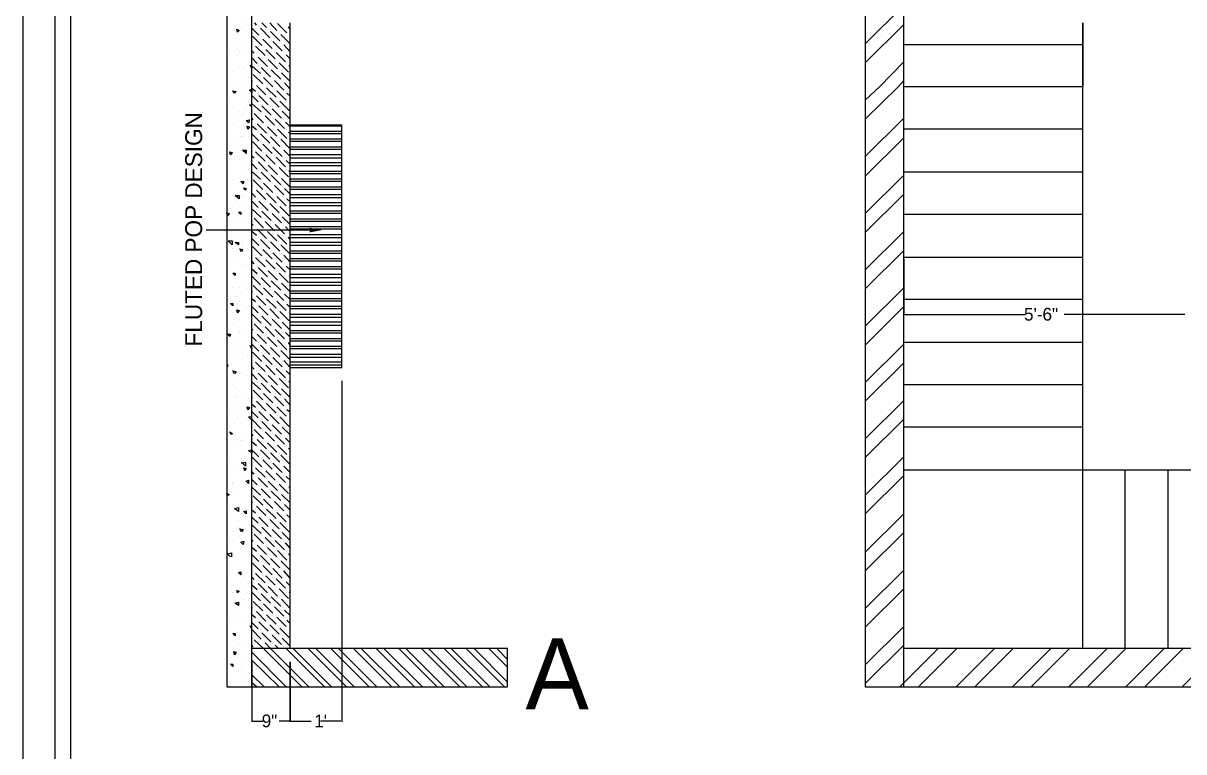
# Model space of a CAD drawing. Header units: inches. Extents: x 9636 to 21597, y -10243 to 557.
# Drawn here: x 14018.6 to 14291.1, y -2882.3 to -2711.1 of the extents above; entities that cross this region are included whole.
import ezdxf

# ---------------------------------------------------------------- set-up
doc = ezdxf.new("R2010")
doc.units = ezdxf.units.IN
doc.header["$MEASUREMENT"] = 0
for name, color, linetype in [('PDF2_0', 7, 'Continuous'), ('PDF2_FURNI', 7, 'Continuous'), ('PDF2_Text', 5, 'Continuous')]:
    doc.layers.add(name, color=color, linetype=linetype)
doc.layers.add('PDF2_IEL-HATCH-002', color=7, linetype='Continuous', true_color=0xd7ebd2)
doc.styles.add('PDF Stylus BT', font='stylu.ttf')

msp = doc.modelspace()

# ---------------------------------------------------------------- linework, layer by layer
at = {"layer": 'PDF2_0', "lineweight": 25}
for points in [[(14072.27, -2538.09), (14132.35, -2538.09), (14132.35, -2529.08), (14066.39, -2529.08), (14066.39, -2866.98), (14132.35, -2866.98), (14132.35, -2857.98), (14072.27, -2857.98)], [(14072.27, -2866.98), (14072.27, -2529.08)], [(14225.33, -2866.98), (14225.33, -2726.05), (14225.33, -2573), (14216.32, -2573), (14216.32, -2726.05), (14216.32, -2866.98), (14370.3, -2866.98), (14370.3, -2857.98), (14225.33, -2857.98)], [(14081.27, -2857.98), (14081.27, -2710.99)], [(14367.36, -2857.98), (14367.36, -2816.08), (14267.4, -2816.08), (14267.4, -2710.99), (14267.4, -2726.05), (14225.33, -2726.05)], [(14267.4, -2716.13), (14225.33, -2716.13)], [(14081.27, -2792.01), (14093.4, -2792.01), (14093.4, -2735.06), (14081.27, -2735.06)], [(14093.4, -2735.24), (14081.27, -2735.24)], [(14093.4, -2736.53), (14081.27, -2736.53)], [(14093.4, -2737.08), (14081.27, -2737.08)], [(14267.4, -2735.97), (14225.33, -2735.97)], [(14093.4, -2738.36), (14081.27, -2738.36)], [(14093.4, -2738.91), (14081.27, -2738.91)], [(14093.4, -2740.2), (14081.27, -2740.2)], [(14093.4, -2740.75), (14081.27, -2740.75)], [(14093.4, -2742.04), (14081.27, -2742.04)], [(14093.4, -2742.77), (14081.27, -2742.77)], [(14093.4, -2743.88), (14081.27, -2743.88)], [(14093.4, -2744.61), (14081.27, -2744.61)], [(14093.4, -2745.9), (14081.27, -2745.9)], [(14267.4, -2746.08), (14225.33, -2746.08)], [(14093.4, -2746.45), (14081.27, -2746.45)], [(14093.4, -2747.73), (14081.27, -2747.73)], [(14093.4, -2748.28), (14081.27, -2748.28)], [(14093.4, -2749.57), (14081.27, -2749.57)], [(14093.4, -2750.12), (14081.27, -2750.12)], [(14093.4, -2751.41), (14081.27, -2751.41)], [(14093.4, -2752.14), (14081.27, -2752.14)], [(14093.4, -2753.25), (14081.27, -2753.25)], [(14093.4, -2753.98), (14081.27, -2753.98)], [(14093.4, -2755.27), (14081.27, -2755.27)], [(14093.4, -2755.82), (14081.27, -2755.82)], [(14093.4, -2757.1), (14081.27, -2757.1)], [(14267.4, -2756), (14225.33, -2756)], [(14093.4, -2757.66), (14081.27, -2757.66)], [(14093.4, -2758.94), (14081.27, -2758.94)], [(14093.4, -2759.49), (14081.27, -2759.49)], [(14093.4, -2760.78), (14081.27, -2760.78)], [(14093.4, -2761.51), (14081.27, -2761.51)], [(14093.4, -2762.62), (14081.27, -2762.62)], [(14093.4, -2763.35), (14081.27, -2763.35)], [(14093.4, -2764.64), (14081.27, -2764.64)], [(14093.4, -2765.19), (14081.27, -2765.19)], [(14093.4, -2766.48), (14081.27, -2766.48)], [(14093.4, -2767.03), (14081.27, -2767.03)], [(14267.4, -2766.11), (14225.33, -2766.11)], [(14093.4, -2768.31), (14081.27, -2768.31)], [(14093.4, -2768.86), (14081.27, -2768.86)], [(14093.4, -2770.15), (14081.27, -2770.15)], [(14093.4, -2770.88), (14081.27, -2770.88)], [(14093.4, -2771.99), (14081.27, -2771.99)], [(14093.4, -2772.72), (14081.27, -2772.72)], [(14093.4, -2774.01), (14081.27, -2774.01)], [(14093.4, -2774.56), (14081.27, -2774.56)], [(14093.4, -2775.85), (14081.27, -2775.85)], [(14093.4, -2776.4), (14081.27, -2776.4)], [(14267.4, -2776.03), (14225.33, -2776.03)], [(14093.4, -2777.68), (14081.27, -2777.68)], [(14093.4, -2778.23), (14081.27, -2778.23)], [(14093.4, -2779.52), (14081.27, -2779.52)], [(14093.4, -2780.26), (14081.27, -2780.26)], [(14093.4, -2781.36), (14081.27, -2781.36)], [(14093.4, -2782.09), (14081.27, -2782.09)], [(14093.4, -2783.38), (14081.27, -2783.38)], [(14093.4, -2783.93), (14081.27, -2783.93)], [(14093.4, -2785.22), (14081.27, -2785.22)], [(14093.4, -2785.77), (14081.27, -2785.77)], [(14093.4, -2787.05), (14081.27, -2787.05)], [(14267.4, -2786.14), (14225.33, -2786.14)], [(14093.4, -2787.61), (14081.27, -2787.61)], [(14093.4, -2788.89), (14081.27, -2788.89)], [(14093.4, -2789.63), (14081.27, -2789.63)], [(14093.4, -2790.73), (14081.27, -2790.73)], [(14093.4, -2791.46), (14081.27, -2791.46)], [(14267.4, -2796.06), (14225.33, -2796.06)], [(14267.4, -2805.98), (14225.33, -2805.98)], [(14267.4, -2857.98), (14267.4, -2816.08), (14225.33, -2816.08)], [(14277.32, -2857.98), (14277.32, -2816.08)], [(14287.43, -2857.98), (14287.43, -2816.08)]]:
    msp.add_lwpolyline(points, dxfattribs=at)
at = {"layer": 'PDF2_0', "color": 5, "lineweight": 25}
for points in [[(14085.87, -2759.68), (14061.98, -2759.68), (14061.61, -2759.68)], [(14225.51, -2779.52), (14253.8, -2779.52)], [(14291.29, -2779.52), (14262.99, -2779.52)], [(14072.45, -2875.06), (14074.84, -2875.06)], [(14081.09, -2875.06), (14078.7, -2875.06)], [(14081.46, -2875.06), (14086.24, -2875.06)], [(14093.22, -2875.06), (14088.44, -2875.06)]]:
    msp.add_lwpolyline(points, dxfattribs=at)
at = {"layer": 'PDF2_0', "color": 254, "lineweight": 25, "true_color": 0xdbdbdb}
for points in [[(14225.33, -2766.48), (14225.33, -2779.7)], [(14093.4, -2795.14), (14093.4, -2875.25)], [(14072.27, -2861.1), (14072.27, -2875.25)]]:
    msp.add_lwpolyline(points, dxfattribs=at)
msp.add_lwpolyline([(14081.27, -2875.25), (14081.27, -2861.1)], close=True, dxfattribs=at)
at = {"layer": 'PDF2_0', "color": 5, "transparency": 33554559}
for points in [[(14085.87, -2759.13), (14088.81, -2759.68), (14085.87, -2760.23)], [(14225.51, -2779.52), (14225.51, -2779.7), (14225.33, -2779.52)], [(14072.45, -2875.06), (14072.27, -2875.06), (14072.27, -2875.06)], [(14081.09, -2875.06), (14081.27, -2875.06), (14081.27, -2875.06)], [(14081.46, -2875.06), (14081.27, -2875.06), (14081.27, -2875.06)], [(14093.22, -2875.06), (14093.4, -2875.06), (14093.4, -2875.06)]]:
    msp.add_solid(points, dxfattribs=at)
at = {"layer": 'PDF2_FURNI', "lineweight": 25}
for points in [[(14018.62, -3093.71), (14018.62, -2182.55), (15293.77, -2182.55), (15293.77, -3093.71)], [(14026.15, -3086.18), (14026.15, -2190.09), (15286.23, -2190.09), (15286.23, -3086.18)], [(14029.83, -3082.51), (14029.83, -2193.76), (15282.56, -2193.76), (15282.56, -3082.51)]]:
    msp.add_lwpolyline(points, close=True, dxfattribs=at)
at = {"layer": 'PDF2_IEL-HATCH-002', "color": 11, "lineweight": 25, "true_color": 0xf27172}
for points in [[(14216.32, -2715.95), (14225.33, -2706.94)], [(14216.32, -2720.36), (14225.33, -2711.35)], [(14216.32, -2729.18), (14219.63, -2726.05), (14225.33, -2720.17)], [(14216.32, -2733.59), (14224.04, -2726.05), (14225.33, -2724.58)], [(14216.32, -2742.41), (14225.33, -2733.4)], [(14216.32, -2747), (14225.33, -2738)], [(14216.32, -2755.82), (14225.33, -2746.81)], [(14216.32, -2760.23), (14225.33, -2751.22)], [(14216.32, -2769.05), (14225.33, -2760.04)], [(14216.32, -2773.46), (14225.33, -2764.45)], [(14216.32, -2782.28), (14225.33, -2773.27)], [(14216.32, -2786.69), (14225.33, -2777.68)], [(14216.32, -2795.51), (14225.33, -2786.5)], [(14216.32, -2799.92), (14225.33, -2790.91)], [(14216.32, -2808.73), (14225.33, -2799.73)], [(14216.32, -2813.14), (14225.33, -2804.14)], [(14216.32, -2821.96), (14225.33, -2812.96)], [(14216.32, -2826.37), (14225.33, -2817.37)], [(14216.32, -2835.38), (14225.33, -2826.37)], [(14216.32, -2839.79), (14225.33, -2830.78)], [(14216.32, -2848.61), (14225.33, -2839.6)], [(14216.32, -2853.02), (14225.33, -2844.01)], [(14216.32, -2861.84), (14225.33, -2852.83)], [(14216.32, -2866.25), (14225.33, -2857.24)], [(14224.41, -2866.98), (14225.33, -2866.06), (14233.41, -2857.98)], [(14228.82, -2866.98), (14237.82, -2857.98)], [(14237.64, -2866.98), (14246.64, -2857.98)], [(14242.05, -2866.98), (14251.05, -2857.98)], [(14250.87, -2866.98), (14259.87, -2857.98)], [(14255.27, -2866.98), (14264.28, -2857.98)], [(14264.09, -2866.98), (14273.1, -2857.98)], [(14268.5, -2866.98), (14277.51, -2857.98)], [(14277.51, -2866.98), (14286.51, -2857.98)], [(14281.92, -2866.98), (14290.92, -2857.98)], [(14290.74, -2866.98), (14299.74, -2857.98)]]:
    msp.add_lwpolyline(points, dxfattribs=at)
at = {"layer": 'PDF2_IEL-HATCH-002', "lineweight": 25}
for points in [[(14073.37, -2711.54), (14073.01, -2710.99)], [(14075.76, -2712.09), (14074.66, -2710.99)], [(14078.15, -2712.82), (14076.5, -2710.99)], [(14073.92, -2713.93), (14072.27, -2712.27)], [(14073.74, -2711.9), (14073.74, -2711.9)], [(14076.5, -2714.48), (14074.29, -2712.27)], [(14076.13, -2712.64), (14076.13, -2712.64)], [(14078.89, -2715.21), (14076.68, -2713.01)], [(14080.54, -2713.37), (14078.33, -2711.17)], [(14078.7, -2713.19), (14078.7, -2713.19)], [(14081.27, -2715.95), (14079.07, -2713.74)], [(14080.36, -2711.54), (14080.36, -2711.54)], [(14081.27, -2712.46), (14080.91, -2711.9)], [(14074.66, -2716.31), (14072.45, -2714.11)], [(14072.64, -2716.13), (14072.64, -2716.13)], [(14074.48, -2714.29), (14074.48, -2714.29)], [(14077.05, -2717.05), (14074.84, -2714.84)], [(14076.86, -2715.03), (14076.86, -2715.03)], [(14079.44, -2717.6), (14077.23, -2715.4)], [(14079.25, -2715.76), (14079.25, -2715.76)], [(14081.27, -2717.78), (14079.8, -2716.13)], [(14081.09, -2713.93), (14081.09, -2713.93)], [(14072.82, -2718.15), (14072.27, -2717.6)], [(14075.39, -2718.7), (14073.19, -2716.5)], [(14073.37, -2718.52), (14073.37, -2718.52)], [(14075.95, -2721.28), (14073.74, -2719.07)], [(14075.03, -2716.87), (14075.03, -2716.87)], [(14077.78, -2719.44), (14075.58, -2717.23)], [(14077.6, -2717.42), (14077.6, -2717.42)], [(14080.17, -2720.17), (14077.97, -2717.97)], [(14079.99, -2718.15), (14079.99, -2718.15)], [(14081.27, -2719.44), (14080.36, -2718.52)], [(14073.56, -2720.54), (14072.27, -2719.25)], [(14074.29, -2722.93), (14072.27, -2721.09)], [(14073.92, -2720.91), (14073.92, -2720.91)], [(14076.68, -2723.66), (14074.48, -2721.46)], [(14075.76, -2719.25), (14075.76, -2719.25)], [(14078.33, -2721.83), (14076.13, -2719.62)], [(14076.5, -2721.64), (14076.5, -2721.64)], [(14078.15, -2719.81), (14078.15, -2719.81)], [(14080.91, -2722.56), (14078.7, -2720.36)], [(14080.54, -2720.54), (14080.54, -2720.54)], [(14081.27, -2721.28), (14081.09, -2720.91)], [(14072.45, -2724.77), (14072.27, -2724.58)], [(14074.84, -2725.32), (14072.64, -2723.11)], [(14074.66, -2723.48), (14074.66, -2723.48)], [(14077.23, -2726.05), (14075.03, -2723.85)], [(14079.07, -2724.22), (14076.86, -2722.01)], [(14077.05, -2724.03), (14077.05, -2724.03)], [(14079.8, -2726.79), (14077.6, -2724.58)], [(14078.89, -2722.38), (14078.89, -2722.38)], [(14081.27, -2724.77), (14079.25, -2722.75)], [(14081.27, -2722.93), (14081.27, -2722.93)], [(14073.19, -2727.15), (14072.27, -2726.42)], [(14072.82, -2725.13), (14072.82, -2725.13)], [(14075.58, -2727.89), (14073.37, -2725.68)], [(14075.39, -2725.87), (14075.39, -2725.87)], [(14077.97, -2728.44), (14075.76, -2726.24)], [(14077.78, -2726.42), (14077.78, -2726.42)], [(14080.36, -2729.18), (14078.15, -2726.97)], [(14079.44, -2724.77), (14079.44, -2724.77)], [(14081.27, -2726.6), (14079.99, -2725.13)], [(14080.17, -2727.15), (14080.17, -2727.15)], [(14073.74, -2729.54), (14072.27, -2728.07)], [(14074.48, -2731.93), (14072.27, -2729.91)], [(14073.56, -2727.52), (14073.56, -2727.52)], [(14076.13, -2730.28), (14073.92, -2728.07)], [(14075.95, -2728.26), (14075.95, -2728.26)], [(14078.7, -2730.83), (14076.5, -2728.62)], [(14078.33, -2728.99), (14078.33, -2728.99)], [(14081.09, -2731.56), (14078.89, -2729.36)], [(14081.27, -2728.26), (14080.54, -2727.52)], [(14080.91, -2729.54), (14080.91, -2729.54)], [(14072.45, -2731.75), (14072.45, -2731.75)], [(14075.03, -2734.5), (14072.82, -2732.3)], [(14074.29, -2730.09), (14074.29, -2730.09)], [(14076.86, -2732.67), (14074.66, -2730.46)], [(14074.84, -2732.48), (14074.84, -2732.48)], [(14076.68, -2730.65), (14076.68, -2730.65)], [(14079.25, -2733.4), (14077.05, -2731.2)], [(14079.07, -2731.38), (14079.07, -2731.38)], [(14081.27, -2733.59), (14079.44, -2731.75)], [(14081.27, -2730.09), (14081.27, -2730.09)], [(14072.64, -2733.77), (14072.27, -2733.4)], [(14073.37, -2736.16), (14072.27, -2735.24)], [(14073.19, -2734.32), (14073.19, -2734.32)], [(14075.76, -2736.89), (14073.56, -2734.69)], [(14077.6, -2735.06), (14075.39, -2732.85)], [(14075.58, -2734.87), (14075.58, -2734.87)], [(14078.15, -2737.63), (14075.95, -2735.42)], [(14077.23, -2733.22), (14077.23, -2733.22)], [(14079.99, -2735.79), (14077.78, -2733.59)], [(14079.8, -2733.77), (14079.8, -2733.77)], [(14081.27, -2735.42), (14080.17, -2734.32)], [(14073.92, -2738.73), (14072.27, -2737.08)], [(14073.74, -2736.71), (14073.74, -2736.71)], [(14076.5, -2739.28), (14074.29, -2737.08)], [(14076.13, -2737.26), (14076.13, -2737.26)], [(14078.89, -2740.02), (14076.68, -2737.81)], [(14077.97, -2735.61), (14077.97, -2735.61)], [(14080.54, -2738.18), (14078.33, -2735.97)], [(14078.7, -2738), (14078.7, -2738)], [(14080.36, -2736.16), (14080.36, -2736.16)], [(14081.27, -2737.08), (14080.91, -2736.71)], [(14074.66, -2741.12), (14072.45, -2738.91)], [(14072.64, -2740.94), (14072.64, -2740.94)], [(14074.48, -2739.1), (14074.48, -2739.1)], [(14077.05, -2741.67), (14074.84, -2739.47)], [(14076.86, -2739.83), (14076.86, -2739.83)], [(14079.44, -2742.41), (14077.23, -2740.2)], [(14081.27, -2740.57), (14079.07, -2738.36)], [(14079.25, -2740.38), (14079.25, -2740.38)], [(14081.27, -2742.41), (14079.8, -2740.94)], [(14081.09, -2738.73), (14081.09, -2738.73)], [(14072.82, -2742.77), (14072.27, -2742.22)], [(14075.39, -2743.51), (14073.19, -2741.3)], [(14073.37, -2743.32), (14073.37, -2743.32)], [(14075.95, -2745.9), (14073.74, -2743.69)], [(14075.03, -2741.49), (14075.03, -2741.49)], [(14077.78, -2744.24), (14075.58, -2742.04)], [(14077.6, -2742.22), (14077.6, -2742.22)], [(14080.17, -2744.79), (14077.97, -2742.59)], [(14079.99, -2742.77), (14079.99, -2742.77)], [(14081.27, -2744.24), (14080.36, -2743.32)], [(14073.56, -2745.35), (14072.27, -2744.06)], [(14074.29, -2747.73), (14072.27, -2745.9)], [(14073.92, -2745.71), (14073.92, -2745.71)], [(14076.68, -2748.28), (14074.48, -2746.08)], [(14075.76, -2743.88), (14075.76, -2743.88)], [(14078.33, -2746.63), (14076.13, -2744.43)], [(14078.15, -2744.61), (14078.15, -2744.61)], [(14080.91, -2747.18), (14078.7, -2744.98)], [(14080.54, -2745.35), (14080.54, -2745.35)], [(14081.27, -2746.08), (14081.09, -2745.71)], [(14074.84, -2750.12), (14072.64, -2747.92)], [(14074.66, -2748.1), (14074.66, -2748.1)], [(14077.23, -2750.86), (14075.03, -2748.65)], [(14076.5, -2746.45), (14076.5, -2746.45)], [(14079.07, -2749.02), (14076.86, -2746.81)], [(14077.05, -2748.84), (14077.05, -2748.84)], [(14078.89, -2747), (14078.89, -2747)], [(14081.27, -2749.57), (14079.25, -2747.55)], [(14081.27, -2747.73), (14081.27, -2747.73)], [(14072.45, -2749.39), (14072.27, -2749.39)], [(14073.19, -2751.96), (14072.27, -2751.04)], [(14072.82, -2749.94), (14072.82, -2749.94)], [(14075.58, -2752.51), (14073.37, -2750.31)], [(14075.39, -2750.67), (14075.39, -2750.67)], [(14077.97, -2753.25), (14075.76, -2751.04)], [(14079.8, -2751.41), (14077.6, -2749.2)], [(14077.78, -2751.22), (14077.78, -2751.22)], [(14080.36, -2753.98), (14078.15, -2751.78)], [(14079.44, -2749.39), (14079.44, -2749.39)], [(14081.27, -2751.22), (14079.99, -2749.94)], [(14073.74, -2754.35), (14072.27, -2752.88)], [(14073.56, -2752.33), (14073.56, -2752.33)], [(14076.13, -2755.08), (14073.92, -2752.88)], [(14075.95, -2753.06), (14075.95, -2753.06)], [(14078.7, -2755.63), (14076.5, -2753.43)], [(14078.33, -2753.61), (14078.33, -2753.61)], [(14081.09, -2756.37), (14078.89, -2754.16)], [(14080.17, -2751.96), (14080.17, -2751.96)], [(14081.27, -2753.06), (14080.54, -2752.33)], [(14080.91, -2754.35), (14080.91, -2754.35)], [(14074.48, -2756.74), (14072.27, -2754.72)], [(14072.45, -2756.55), (14072.45, -2756.55)], [(14075.03, -2759.13), (14072.82, -2756.92)], [(14074.29, -2754.72), (14074.29, -2754.72)], [(14076.86, -2757.47), (14074.66, -2755.27)], [(14074.84, -2757.29), (14074.84, -2757.29)], [(14076.68, -2755.45), (14076.68, -2755.45)], [(14079.25, -2758.02), (14077.05, -2755.82)], [(14079.07, -2756.19), (14079.07, -2756.19)], [(14081.27, -2758.39), (14079.44, -2756.55)], [(14081.27, -2754.9), (14081.27, -2754.72)], [(14072.64, -2758.57), (14072.27, -2758.21)], [(14073.37, -2760.96), (14072.27, -2760.04)], [(14073.19, -2758.94), (14073.19, -2758.94)], [(14075.76, -2761.7), (14073.74, -2759.68), (14073.56, -2759.49)], [(14077.6, -2759.86), (14077.42, -2759.68), (14075.39, -2757.66)], [(14075.58, -2759.68), (14075.58, -2759.68)], [(14078.15, -2762.25), (14075.95, -2760.04)], [(14077.23, -2757.84), (14077.23, -2757.84)], [(14079.99, -2760.6), (14079.07, -2759.68), (14077.78, -2758.39)], [(14079.8, -2758.57), (14079.8, -2758.57)], [(14081.27, -2760.04), (14080.91, -2759.68), (14080.17, -2758.94)], [(14073.92, -2763.35), (14072.27, -2761.7)], [(14073.74, -2761.33), (14073.74, -2761.33)], [(14076.5, -2764.09), (14074.29, -2761.88)], [(14076.13, -2762.07), (14076.13, -2762.07)], [(14078.89, -2764.64), (14076.68, -2762.43)], [(14077.97, -2760.23), (14077.97, -2760.23)], [(14080.54, -2762.98), (14078.33, -2760.78)], [(14080.36, -2760.96), (14080.36, -2760.96)], [(14081.27, -2761.88), (14080.91, -2761.33)], [(14074.66, -2765.74), (14072.45, -2763.54)], [(14074.48, -2763.9), (14074.48, -2763.9)], [(14077.05, -2766.48), (14074.84, -2764.27)], [(14076.86, -2764.45), (14076.86, -2764.45)], [(14079.44, -2767.21), (14077.23, -2765.01)], [(14078.7, -2762.8), (14078.7, -2762.8)], [(14081.27, -2765.37), (14079.07, -2763.17)], [(14079.25, -2765.19), (14079.25, -2765.19)], [(14081.09, -2763.35), (14081.09, -2763.35)], [(14072.82, -2767.58), (14072.27, -2767.03)], [(14072.64, -2765.56), (14072.64, -2765.56)], [(14075.39, -2768.31), (14073.19, -2766.11)], [(14073.37, -2768.13), (14073.37, -2768.13)], [(14075.03, -2766.29), (14075.03, -2766.29)], [(14077.78, -2768.86), (14075.58, -2766.66)], [(14077.6, -2767.03), (14077.6, -2767.03)], [(14080.17, -2769.6), (14077.97, -2767.39)], [(14081.27, -2767.21), (14079.8, -2765.56)], [(14079.99, -2767.58), (14079.99, -2767.58)], [(14081.27, -2769.05), (14080.36, -2768.13)], [(14073.56, -2769.97), (14072.27, -2768.86)], [(14074.29, -2772.54), (14072.27, -2770.52)], [(14075.95, -2770.7), (14073.74, -2768.5)], [(14073.92, -2770.52), (14073.92, -2770.52)], [(14076.68, -2773.09), (14074.48, -2770.88)], [(14075.76, -2768.68), (14075.76, -2768.68)], [(14078.33, -2771.44), (14076.13, -2769.23)], [(14078.15, -2769.41), (14078.15, -2769.41)], [(14080.91, -2771.99), (14078.7, -2769.78)], [(14080.54, -2769.97), (14080.54, -2769.97)], [(14081.27, -2770.7), (14081.09, -2770.52)], [(14074.84, -2774.93), (14072.64, -2772.72)], [(14074.66, -2772.91), (14074.66, -2772.91)], [(14077.23, -2775.48), (14075.03, -2773.27)], [(14076.5, -2771.07), (14076.5, -2771.07)], [(14079.07, -2773.82), (14076.86, -2771.62)], [(14077.05, -2773.64), (14077.05, -2773.64)], [(14078.89, -2771.8), (14078.89, -2771.8)], [(14081.27, -2774.19), (14079.25, -2772.17)], [(14081.27, -2772.54), (14081.27, -2772.54)], [(14072.45, -2774.19), (14072.27, -2774.19)], [(14073.19, -2776.58), (14072.27, -2775.85)], [(14072.82, -2774.74), (14072.82, -2774.74)], [(14075.58, -2777.32), (14073.37, -2775.11)], [(14075.39, -2775.29), (14075.39, -2775.29)], [(14077.97, -2778.05), (14075.76, -2775.85)], [(14079.8, -2776.21), (14077.6, -2774.01)], [(14077.78, -2776.03), (14077.78, -2776.03)], [(14080.36, -2778.6), (14078.15, -2776.4)], [(14079.44, -2774.19), (14079.44, -2774.19)], [(14081.27, -2776.03), (14079.99, -2774.74)], [(14073.74, -2779.15), (14072.27, -2777.68)], [(14073.56, -2777.13), (14073.56, -2777.13)], [(14076.13, -2779.7), (14073.92, -2777.5)], [(14075.95, -2777.68), (14075.95, -2777.68)], [(14078.7, -2780.44), (14076.5, -2778.23)], [(14078.33, -2778.42), (14078.33, -2778.42)], [(14081.09, -2780.99), (14078.89, -2778.79)], [(14080.17, -2776.58), (14080.17, -2776.58)], [(14081.27, -2777.87), (14080.54, -2777.13)], [(14074.48, -2781.54), (14072.27, -2779.34)], [(14072.45, -2781.36), (14072.45, -2781.36)], [(14075.03, -2783.93), (14072.82, -2781.73)], [(14074.29, -2779.52), (14074.29, -2779.52)], [(14076.86, -2782.09), (14074.66, -2779.89)], [(14076.68, -2780.26), (14076.68, -2780.26)], [(14079.25, -2782.83), (14077.05, -2780.62)], [(14079.07, -2780.81), (14079.07, -2780.81)], [(14081.27, -2783.2), (14079.44, -2781.36)], [(14080.91, -2779.15), (14080.91, -2779.15)], [(14081.27, -2779.52), (14081.27, -2779.52)], [(14072.64, -2783.2), (14072.27, -2783.01)], [(14073.19, -2783.75), (14073.19, -2783.75)], [(14075.76, -2786.32), (14073.56, -2784.11)], [(14074.84, -2781.91), (14074.84, -2781.91)], [(14077.6, -2784.67), (14075.39, -2782.46)], [(14075.58, -2784.48), (14075.58, -2784.48)], [(14077.23, -2782.64), (14077.23, -2782.64)], [(14079.99, -2785.22), (14077.78, -2783.01)], [(14079.8, -2783.2), (14079.8, -2783.2)], [(14081.27, -2784.85), (14080.17, -2783.75)], [(14073.37, -2785.77), (14072.27, -2784.67)], [(14073.92, -2788.16), (14072.27, -2786.5)], [(14073.74, -2786.14), (14073.74, -2786.14)], [(14076.5, -2788.89), (14074.29, -2786.69)], [(14078.15, -2787.05), (14075.95, -2784.85)], [(14076.13, -2786.87), (14076.13, -2786.87)], [(14078.89, -2789.44), (14076.68, -2787.24)], [(14077.97, -2785.03), (14077.97, -2785.03)], [(14080.54, -2787.79), (14078.33, -2785.58)], [(14080.36, -2785.77), (14080.36, -2785.77)], [(14081.27, -2786.69), (14080.91, -2786.14)], [(14074.66, -2790.54), (14072.45, -2788.34)], [(14074.48, -2788.52), (14074.48, -2788.52)], [(14077.05, -2791.28), (14074.84, -2789.07)], [(14076.86, -2789.26), (14076.86, -2789.26)], [(14079.44, -2791.83), (14077.23, -2789.63)], [(14078.7, -2787.42), (14078.7, -2787.42)], [(14081.27, -2790.18), (14079.07, -2787.97)], [(14079.25, -2789.99), (14079.25, -2789.99)], [(14081.09, -2788.16), (14081.09, -2788.16)], [(14072.82, -2792.38), (14072.27, -2791.83)], [(14072.64, -2790.36), (14072.64, -2790.36)], [(14075.39, -2792.93), (14073.19, -2790.73)], [(14073.37, -2792.75), (14073.37, -2792.75)], [(14075.03, -2791.1), (14075.03, -2791.1)], [(14077.78, -2793.67), (14075.58, -2791.46)], [(14077.6, -2791.65), (14077.6, -2791.65)], [(14080.17, -2794.4), (14077.97, -2792.2)], [(14081.27, -2792.01), (14079.8, -2790.36)], [(14079.99, -2792.38), (14079.99, -2792.38)], [(14081.27, -2793.67), (14080.36, -2792.75)], [(14073.56, -2794.77), (14072.27, -2793.48)], [(14074.29, -2797.16), (14072.27, -2795.32)], [(14075.95, -2795.51), (14073.74, -2793.3)], [(14073.92, -2795.14), (14073.92, -2795.14)], [(14075.76, -2793.48), (14075.76, -2793.48)], [(14078.33, -2796.06), (14076.13, -2793.85)], [(14078.15, -2794.04), (14078.15, -2794.04)], [(14080.91, -2796.79), (14078.7, -2794.59)], [(14080.54, -2794.77), (14080.54, -2794.77)], [(14081.27, -2795.51), (14081.09, -2795.14)], [(14074.84, -2799.55), (14072.64, -2797.34)], [(14076.68, -2797.89), (14074.48, -2795.69)], [(14074.66, -2797.71), (14074.66, -2797.71)], [(14077.23, -2800.28), (14075.03, -2798.08)], [(14076.5, -2795.87), (14076.5, -2795.87)], [(14079.07, -2798.45), (14076.86, -2796.24)], [(14078.89, -2796.61), (14078.89, -2796.61)], [(14081.27, -2799), (14079.25, -2796.98)], [(14081.27, -2797.16), (14081.27, -2797.16)], [(14072.45, -2799), (14072.27, -2798.81)], [(14073.19, -2801.39), (14072.27, -2800.65)], [(14072.82, -2799.36), (14072.82, -2799.36)], [(14075.58, -2802.12), (14073.37, -2799.92)], [(14075.39, -2800.1), (14075.39, -2800.1)], [(14077.97, -2802.67), (14075.76, -2800.47)], [(14077.05, -2798.26), (14077.05, -2798.26)], [(14079.8, -2801.02), (14077.6, -2798.81)], [(14077.78, -2800.65), (14077.78, -2800.65)], [(14079.44, -2799), (14079.44, -2799)], [(14081.27, -2800.83), (14079.99, -2799.36)], [(14073.74, -2803.77), (14072.27, -2802.3)], [(14073.56, -2801.94), (14073.56, -2801.94)], [(14076.13, -2804.51), (14073.92, -2802.3)], [(14075.95, -2802.49), (14075.95, -2802.49)], [(14078.7, -2805.24), (14076.5, -2803.04)], [(14080.36, -2803.41), (14078.15, -2801.2)], [(14078.33, -2803.22), (14078.33, -2803.22)], [(14081.09, -2805.8), (14078.89, -2803.59)], [(14080.17, -2801.39), (14080.17, -2801.39)], [(14081.27, -2802.49), (14080.54, -2801.94)], [(14074.48, -2806.35), (14072.27, -2804.14)], [(14072.45, -2805.98), (14072.45, -2805.98)], [(14074.29, -2804.33), (14074.29, -2804.33)], [(14076.86, -2806.9), (14074.66, -2804.69)], [(14076.68, -2804.88), (14076.68, -2804.88)], [(14079.25, -2807.63), (14077.05, -2805.43)], [(14079.07, -2805.61), (14079.07, -2805.61)], [(14081.27, -2807.82), (14079.44, -2805.98)], [(14080.91, -2803.77), (14080.91, -2803.77)], [(14081.27, -2804.33), (14081.27, -2804.33)], [(14072.64, -2808), (14072.27, -2807.63)], [(14075.03, -2808.73), (14072.82, -2806.53)], [(14073.19, -2808.55), (14073.19, -2808.55)], [(14075.76, -2811.12), (14073.56, -2808.92)], [(14074.84, -2806.71), (14074.84, -2806.71)], [(14077.6, -2809.29), (14075.39, -2807.08)], [(14075.58, -2809.1), (14075.58, -2809.1)], [(14077.23, -2807.45), (14077.23, -2807.45)], [(14079.99, -2810.02), (14077.78, -2807.82)], [(14079.8, -2808), (14079.8, -2808)], [(14081.27, -2809.65), (14080.17, -2808.55)], [(14073.37, -2810.39), (14072.27, -2809.47)], [(14073.92, -2812.96), (14072.27, -2811.31)], [(14073.74, -2810.94), (14073.74, -2810.94)], [(14076.5, -2813.51), (14074.29, -2811.31)], [(14078.15, -2811.86), (14075.95, -2809.65)], [(14076.13, -2811.49), (14076.13, -2811.49)], [(14077.97, -2809.84), (14077.97, -2809.84)], [(14080.54, -2812.41), (14078.33, -2810.2)], [(14080.36, -2810.39), (14080.36, -2810.39)], [(14081.27, -2811.31), (14080.91, -2810.94)], [(14074.66, -2815.35), (14072.45, -2813.14)], [(14074.48, -2813.33), (14074.48, -2813.33)], [(14077.05, -2815.9), (14074.84, -2813.7)], [(14078.89, -2814.25), (14076.68, -2812.04)], [(14076.86, -2814.06), (14076.86, -2814.06)], [(14079.44, -2816.64), (14077.23, -2814.43)], [(14078.7, -2812.23), (14078.7, -2812.23)], [(14081.27, -2814.8), (14079.07, -2812.59)], [(14081.09, -2812.96), (14081.09, -2812.96)], [(14072.82, -2817), (14072.27, -2816.45)], [(14072.64, -2815.17), (14072.64, -2815.17)], [(14075.39, -2817.74), (14073.19, -2815.53)], [(14075.03, -2815.72), (14075.03, -2815.72)], [(14077.78, -2818.47), (14075.58, -2816.27)], [(14077.6, -2816.45), (14077.6, -2816.45)], [(14080.17, -2819.02), (14077.97, -2816.82)], [(14079.25, -2814.61), (14079.25, -2814.61)], [(14081.27, -2816.64), (14079.8, -2815.17)], [(14079.99, -2817), (14079.99, -2817)], [(14073.56, -2819.58), (14072.27, -2818.29)], [(14073.37, -2817.55), (14073.37, -2817.55)], [(14075.95, -2820.13), (14073.74, -2817.92)], [(14073.92, -2819.94), (14073.92, -2819.94)], [(14075.76, -2818.11), (14075.76, -2818.11)], [(14078.33, -2820.86), (14076.13, -2818.66)], [(14078.15, -2818.84), (14078.15, -2818.84)], [(14080.91, -2821.6), (14078.7, -2819.39)], [(14081.27, -2818.47), (14080.36, -2817.55)], [(14080.54, -2819.58), (14080.54, -2819.58)], [(14081.27, -2820.31), (14081.09, -2819.94)], [(14074.29, -2821.96), (14072.27, -2820.13)], [(14074.84, -2824.35), (14072.64, -2822.15)], [(14076.68, -2822.7), (14074.48, -2820.49)], [(14074.66, -2822.33), (14074.66, -2822.33)], [(14076.5, -2820.68), (14076.5, -2820.68)], [(14079.07, -2823.25), (14076.86, -2821.05)], [(14078.89, -2821.23), (14078.89, -2821.23)], [(14081.27, -2823.8), (14079.25, -2821.78)], [(14081.27, -2821.96), (14081.27, -2821.96)], [(14072.45, -2823.8), (14072.27, -2823.62)], [(14073.19, -2826.19), (14072.27, -2825.46)], [(14072.82, -2824.17), (14072.82, -2824.17)], [(14075.58, -2826.74), (14073.37, -2824.54)], [(14077.23, -2825.09), (14075.03, -2822.88)], [(14075.39, -2824.9), (14075.39, -2824.9)], [(14077.97, -2827.48), (14075.76, -2825.27)], [(14077.05, -2823.07), (14077.05, -2823.07)], [(14079.8, -2825.64), (14077.6, -2823.43)], [(14077.78, -2825.46), (14077.78, -2825.46)], [(14079.44, -2823.8), (14079.44, -2823.8)], [(14081.27, -2825.46), (14079.99, -2824.17)], [(14073.74, -2828.58), (14072.27, -2827.11)], [(14073.56, -2826.56), (14073.56, -2826.56)], [(14076.13, -2829.31), (14073.92, -2827.11)], [(14075.95, -2827.29), (14075.95, -2827.29)], [(14078.7, -2829.86), (14076.5, -2827.66)], [(14080.36, -2828.21), (14078.15, -2826.01)], [(14078.33, -2827.84), (14078.33, -2827.84)], [(14080.17, -2826.19), (14080.17, -2826.19)], [(14081.27, -2827.29), (14080.54, -2826.56)], [(14074.48, -2830.97), (14072.27, -2828.95)], [(14072.45, -2830.78), (14072.45, -2830.78)], [(14074.29, -2828.95), (14074.29, -2828.95)], [(14076.86, -2831.7), (14074.66, -2829.5)], [(14076.68, -2829.68), (14076.68, -2829.68)], [(14079.25, -2832.25), (14077.05, -2830.05)], [(14081.09, -2830.6), (14078.89, -2828.4)], [(14079.07, -2830.42), (14079.07, -2830.42)], [(14081.27, -2832.62), (14079.44, -2830.78)], [(14080.91, -2828.58), (14080.91, -2828.58)], [(14081.27, -2829.13), (14081.27, -2828.95)], [(14072.64, -2832.8), (14072.27, -2832.44)], [(14075.03, -2833.36), (14072.82, -2831.15)], [(14073.19, -2833.17), (14073.19, -2833.17)], [(14074.84, -2831.52), (14074.84, -2831.52)], [(14077.6, -2834.09), (14075.39, -2831.89)], [(14077.23, -2832.07), (14077.23, -2832.07)], [(14079.99, -2834.83), (14077.78, -2832.62)], [(14079.8, -2832.8), (14079.8, -2832.8)], [(14081.27, -2834.46), (14080.17, -2833.17)], [(14073.37, -2835.19), (14072.27, -2834.27)], [(14073.92, -2837.58), (14072.27, -2835.93)], [(14075.76, -2835.93), (14073.56, -2833.72)], [(14073.74, -2835.74), (14073.74, -2835.74)], [(14076.5, -2838.32), (14074.29, -2836.11)], [(14075.58, -2833.91), (14075.58, -2833.91)], [(14078.15, -2836.48), (14075.95, -2834.27)], [(14076.13, -2836.3), (14076.13, -2836.3)], [(14077.97, -2834.46), (14077.97, -2834.46)], [(14080.54, -2837.21), (14078.33, -2835.01)], [(14080.36, -2835.19), (14080.36, -2835.19)], [(14081.27, -2836.11), (14080.91, -2835.74)], [(14074.66, -2840.15), (14072.45, -2837.95)], [(14074.48, -2838.13), (14074.48, -2838.13)], [(14077.05, -2840.71), (14074.84, -2838.5)], [(14078.89, -2839.05), (14076.68, -2836.85)], [(14076.86, -2838.68), (14076.86, -2838.68)], [(14078.7, -2837.03), (14078.7, -2837.03)], [(14081.27, -2839.6), (14079.07, -2837.4)], [(14081.09, -2837.58), (14081.09, -2837.58)], [(14072.82, -2841.81), (14072.27, -2841.26)], [(14072.64, -2839.79), (14072.64, -2839.79)], [(14075.39, -2842.54), (14073.19, -2840.34)], [(14075.03, -2840.52), (14075.03, -2840.52)], [(14077.78, -2843.09), (14075.58, -2840.89)], [(14079.44, -2841.44), (14077.23, -2839.24)], [(14077.6, -2841.26), (14077.6, -2841.26)], [(14080.17, -2843.83), (14077.97, -2841.62)], [(14079.25, -2839.42), (14079.25, -2839.42)], [(14081.27, -2841.44), (14079.8, -2839.79)], [(14073.56, -2844.2), (14072.27, -2843.09)], [(14073.37, -2842.36), (14073.37, -2842.36)], [(14075.95, -2844.93), (14073.74, -2842.73)], [(14075.76, -2842.91), (14075.76, -2842.91)], [(14078.33, -2845.67), (14076.13, -2843.46)], [(14078.15, -2843.65), (14078.15, -2843.65)], [(14080.91, -2846.22), (14078.7, -2844.01)], [(14079.99, -2841.81), (14079.99, -2841.81)], [(14081.27, -2843.28), (14080.36, -2842.36)], [(14080.54, -2844.2), (14080.54, -2844.2)], [(14074.29, -2846.77), (14072.27, -2844.75)], [(14074.84, -2849.16), (14072.64, -2846.95)], [(14073.92, -2844.75), (14073.92, -2844.75)], [(14076.68, -2847.32), (14074.48, -2845.12)], [(14074.66, -2847.14), (14074.66, -2847.14)], [(14076.5, -2845.3), (14076.5, -2845.3)], [(14079.07, -2848.06), (14076.86, -2845.85)], [(14078.89, -2846.03), (14078.89, -2846.03)], [(14081.27, -2848.61), (14079.25, -2846.4)], [(14081.27, -2844.93), (14081.09, -2844.75)], [(14081.27, -2846.77), (14081.27, -2846.77)], [(14072.45, -2848.42), (14072.27, -2848.42)], [(14072.82, -2848.97), (14072.82, -2848.97)], [(14075.58, -2851.55), (14073.37, -2849.34)], [(14077.23, -2849.71), (14075.03, -2847.5)], [(14075.39, -2849.53), (14075.39, -2849.53)], [(14077.05, -2847.87), (14077.05, -2847.87)], [(14079.8, -2850.44), (14077.6, -2848.24)], [(14079.44, -2848.42), (14079.44, -2848.42)], [(14081.27, -2850.26), (14079.99, -2848.97)], [(14073.19, -2850.81), (14072.27, -2850.08)], [(14073.74, -2853.38), (14072.27, -2851.91)], [(14073.56, -2851.36), (14073.56, -2851.36)], [(14076.13, -2853.93), (14073.92, -2851.73)], [(14077.97, -2852.28), (14075.76, -2850.08)], [(14075.95, -2851.91), (14075.95, -2851.91)], [(14078.7, -2854.67), (14076.5, -2852.46)], [(14077.78, -2850.26), (14077.78, -2850.26)], [(14080.36, -2852.83), (14078.15, -2850.63)], [(14078.33, -2852.65), (14078.33, -2852.65)], [(14080.17, -2850.81), (14080.17, -2850.81)], [(14081.27, -2852.1), (14080.54, -2851.36)], [(14074.48, -2855.77), (14072.27, -2853.57)], [(14074.29, -2853.75), (14074.29, -2853.75)], [(14076.86, -2856.51), (14074.66, -2854.3)], [(14076.68, -2854.49), (14076.68, -2854.49)], [(14079.25, -2857.06), (14077.05, -2854.85)], [(14081.09, -2855.4), (14078.89, -2853.2)], [(14079.07, -2855.04), (14079.07, -2855.04)], [(14080.91, -2853.38), (14080.91, -2853.38)], [(14081.27, -2853.75), (14081.27, -2853.75)], [(14072.64, -2857.61), (14072.27, -2857.24)], [(14072.45, -2855.59), (14072.45, -2855.59)], [(14075.03, -2857.98), (14072.82, -2855.96)], [(14073.19, -2857.98), (14073.19, -2857.98)], [(14074.84, -2856.14), (14074.84, -2856.14)], [(14076.68, -2857.98), (14075.39, -2856.69)], [(14077.23, -2856.87), (14077.23, -2856.87)], [(14078.52, -2857.98), (14077.78, -2857.24)], [(14081.27, -2857.43), (14079.44, -2855.59)], [(14079.8, -2857.61), (14079.8, -2857.61)], [(14080.36, -2857.98), (14080.17, -2857.98)]]:
    msp.add_lwpolyline(points, dxfattribs=at)
at = {"layer": 'PDF2_IEL-HATCH-002', "color": 251, "lineweight": 25, "true_color": 0x636466}
for points in [[(14066.39, -2712.09), (14066.39, -2712.09)], [(14068.23, -2712.46), (14068.23, -2712.46)], [(14068.41, -2711.9), (14068.41, -2711.9)], [(14069.7, -2712.09), (14069.7, -2712.09)], [(14070.98, -2711.17), (14070.98, -2711.17)], [(14068.78, -2716.13), (14068.78, -2716.13)], [(14072.09, -2714.48), (14072.09, -2714.48)], [(14072.09, -2715.03), (14072.09, -2715.03)], [(14067.13, -2717.23), (14067.13, -2717.23)], [(14068.96, -2718.7), (14068.96, -2718.7)], [(14069.51, -2717.78), (14069.51, -2717.78)], [(14070.43, -2717.42), (14070.43, -2717.42)], [(14070.8, -2716.5), (14070.8, -2716.5)], [(14067.31, -2720.17), (14067.31, -2720.17)], [(14070.43, -2721.83), (14070.43, -2721.83)], [(14071.9, -2719.81), (14071.9, -2719.81)], [(14072.27, -2721.46), (14072.27, -2721.64), (14071.9, -2720.91), (14072.27, -2721.09)], [(14072.27, -2719.62), (14072.27, -2719.62)], [(14072.27, -2719.62), (14072.27, -2719.62)], [(14067.68, -2722.38), (14067.68, -2722.38)], [(14070.43, -2723.48), (14070.43, -2723.48)], [(14070.98, -2722.38), (14070.98, -2722.38)], [(14066.39, -2726.05), (14066.39, -2726.05)], [(14068.23, -2725.87), (14068.23, -2725.87)], [(14068.41, -2727.34), (14068.41, -2727.34)], [(14069.88, -2724.95), (14069.88, -2724.95)], [(14070.25, -2727.15), (14070.25, -2727.15)], [(14071.54, -2725.13), (14071.54, -2725.13)], [(14066.76, -2728.62), (14066.76, -2728.62)], [(14070.43, -2728.81), (14070.43, -2728.81)], [(14071.54, -2729.36), (14071.54, -2729.36)], [(14071.72, -2727.52), (14071.72, -2727.52)], [(14069.15, -2732.67), (14069.15, -2732.67)], [(14069.33, -2731.75), (14069.33, -2731.75)], [(14070.07, -2732.48), (14070.07, -2732.48)], [(14070.62, -2731.2), (14070.62, -2731.2)], [(14071.35, -2730.46), (14071.35, -2730.46)], [(14072.27, -2730.83), (14071.72, -2730.28), (14072.27, -2730.28)], [(14067.68, -2734.87), (14067.68, -2734.87)], [(14066.58, -2737.63), (14066.58, -2737.63)], [(14069.88, -2737.63), (14069.88, -2737.63)], [(14069.88, -2737.81), (14069.88, -2737.81)], [(14070.25, -2737.63), (14070.25, -2737.63)], [(14071.17, -2735.79), (14071.17, -2735.79)], [(14071.54, -2737.63), (14071.54, -2737.63)], [(14068.04, -2738.73), (14068.04, -2738.73)], [(14067.13, -2742.77), (14067.13, -2742.77)], [(14068.41, -2741.3), (14068.41, -2741.3)], [(14069.51, -2743.14), (14069.51, -2743.14)], [(14070.43, -2742.77), (14070.43, -2742.77)], [(14070.98, -2741.12), (14070.98, -2741.12)], [(14071.35, -2743.51), (14071.35, -2743.51)], [(14072.09, -2741.3), (14072.09, -2741.3)], [(14067.86, -2747.92), (14067.86, -2747.92)], [(14069.33, -2747.55), (14069.33, -2747.55)], [(14069.33, -2748.47), (14069.33, -2748.47)], [(14070.62, -2746.45), (14070.62, -2746.45)], [(14071.35, -2747.92), (14071.35, -2747.92)], [(14069.7, -2751.41), (14069.7, -2751.41)], [(14070.43, -2751.78), (14070.43, -2751.78)], [(14072.27, -2749.2), (14072.27, -2749.2)], [(14068.6, -2752.88), (14068.6, -2752.88)], [(14069.15, -2753.98), (14069.15, -2753.98)], [(14070.07, -2753.8), (14070.07, -2753.8)], [(14071.9, -2753.06), (14071.9, -2753.06)], [(14067.31, -2754.72), (14067.31, -2754.72)], [(14070.25, -2757.1), (14070.25, -2757.1)], [(14066.94, -2757.47), (14066.94, -2757.47)], [(14068.96, -2759.31), (14068.96, -2759.31)], [(14069.33, -2758.02), (14069.33, -2758.02)], [(14067.49, -2761.33), (14067.49, -2761.33)], [(14068.41, -2760.6), (14068.41, -2760.6)], [(14070.07, -2762.43), (14070.07, -2762.43)], [(14070.98, -2760.23), (14070.98, -2760.23)], [(14066.76, -2763.17), (14066.76, -2763.17)], [(14067.86, -2763.9), (14067.86, -2763.9)], [(14068.6, -2764.64), (14068.6, -2764.64)], [(14070.07, -2763.17), (14070.07, -2763.17)], [(14071.35, -2763.9), (14071.35, -2763.9)], [(14067.31, -2768.13), (14067.31, -2768.13)], [(14069.33, -2766.29), (14069.33, -2766.29)], [(14069.88, -2767.76), (14069.88, -2767.76)], [(14071.72, -2766.48), (14071.72, -2766.48)], [(14068.41, -2769.97), (14068.41, -2769.97)], [(14068.6, -2770.15), (14068.6, -2770.15)], [(14070.62, -2768.31), (14070.62, -2768.31)], [(14068.04, -2773.27), (14068.04, -2773.27)], [(14069.51, -2773.09), (14069.51, -2773.09)], [(14070.25, -2772.17), (14070.25, -2772.17)], [(14071.35, -2773.46), (14071.35, -2773.46)], [(14066.76, -2776.03), (14066.76, -2776.03)], [(14068.23, -2775.29), (14068.23, -2775.29)], [(14069.15, -2774.01), (14069.15, -2774.01)], [(14069.51, -2776.4), (14069.51, -2776.4)], [(14068.78, -2778.6), (14068.78, -2778.6)], [(14069.33, -2778.42), (14069.33, -2778.42)], [(14071.35, -2778.05), (14071.35, -2778.05)], [(14072.09, -2778.6), (14072.09, -2778.6)], [(14066.39, -2780.07), (14066.39, -2780.07)], [(14068.04, -2780.62), (14068.04, -2780.62)], [(14066.76, -2783.93), (14066.76, -2783.93)], [(14067.86, -2781.91), (14067.86, -2781.91)], [(14069.15, -2783.75), (14069.15, -2783.75)], [(14069.51, -2783.56), (14069.51, -2783.56)], [(14070.25, -2782.83), (14070.25, -2782.83)], [(14072.27, -2783.93), (14072.27, -2783.93)], [(14067.13, -2786.5), (14067.13, -2786.5)], [(14067.86, -2785.95), (14067.86, -2785.95)], [(14070.8, -2786.5), (14070.8, -2786.5)], [(14072.27, -2787.42), (14072.27, -2787.61), (14071.9, -2786.87), (14072.27, -2786.87)], [(14066.58, -2789.99), (14066.58, -2789.99)], [(14066.76, -2788.52), (14066.76, -2788.52)], [(14068.78, -2787.61), (14068.78, -2787.61)], [(14068.96, -2789.07), (14068.96, -2789.07)], [(14070.07, -2788.71), (14070.07, -2788.71)], [(14071.17, -2789.07), (14071.17, -2789.07)], [(14066.39, -2791.28), (14066.58, -2791.28), (14066.58, -2791.83), (14066.39, -2791.65)], [(14067.49, -2791.28), (14067.49, -2791.28)], [(14068.04, -2792.75), (14068.04, -2792.75)], [(14067.49, -2793.85), (14067.49, -2793.85)], [(14068.6, -2794.4), (14068.6, -2794.4)], [(14069.88, -2793.48), (14069.88, -2793.48)], [(14070.98, -2793.85), (14070.98, -2793.85)], [(14071.9, -2795.32), (14071.9, -2795.32)], [(14067.31, -2796.61), (14067.31, -2796.61)], [(14067.68, -2795.87), (14067.68, -2795.87)], [(14068.41, -2796.61), (14068.41, -2796.61)], [(14068.23, -2798.81), (14068.23, -2798.81)], [(14068.41, -2799.92), (14068.41, -2799.92)], [(14068.78, -2799), (14068.78, -2799)], [(14070.8, -2799.36), (14070.8, -2799.36)], [(14071.54, -2799), (14071.54, -2799)], [(14067.13, -2801.94), (14067.13, -2801.94)], [(14068.6, -2801.75), (14068.6, -2801.75)], [(14072.27, -2804.33), (14071.54, -2803.59), (14072.27, -2803.59)], [(14068.23, -2805.24), (14068.23, -2805.24)], [(14068.96, -2803.96), (14068.96, -2803.96)], [(14069.7, -2805.24), (14069.7, -2805.24)], [(14071.9, -2805.24), (14071.9, -2805.24)], [(14072.27, -2803.96), (14072.27, -2803.96)], [(14072.27, -2804.14), (14072.27, -2804.14)], [(14072.27, -2804.33), (14072.27, -2804.33)], [(14072.27, -2804.33), (14072.27, -2804.33)], [(14066.58, -2808.92), (14066.58, -2808.92)], [(14066.94, -2807.27), (14066.94, -2807.27)], [(14069.7, -2807.63), (14069.7, -2807.63)], [(14069.7, -2809.1), (14069.7, -2809.1)], [(14070.07, -2809.1), (14070.07, -2809.1)], [(14068.04, -2810.57), (14068.04, -2810.57)], [(14070.43, -2811.67), (14070.43, -2811.67)], [(14071.9, -2809.29), (14071.9, -2809.29)], [(14066.58, -2812.59), (14066.58, -2812.59)], [(14066.94, -2814.06), (14066.94, -2814.06)], [(14069.88, -2814.43), (14070.8, -2814.25), (14070.8, -2815.17), (14069.88, -2814.25)], [(14070.25, -2814.25), (14070.25, -2814.25)], [(14070.62, -2813.33), (14070.62, -2813.33)], [(14067.31, -2815.35), (14067.31, -2815.35)], [(14067.86, -2815.9), (14067.86, -2815.9)], [(14071.72, -2814.61), (14071.72, -2814.61)], [(14066.39, -2817.92), (14066.39, -2817.92)], [(14067.68, -2819.21), (14067.68, -2819.21)], [(14067.86, -2819.02), (14067.86, -2819.02)], [(14070.98, -2819.39), (14070.98, -2819.39)], [(14071.35, -2817.92), (14071.35, -2817.92)], [(14071.54, -2819.94), (14071.54, -2819.94)], [(14071.72, -2819.21), (14071.72, -2819.21)], [(14067.49, -2821.23), (14067.49, -2821.23)], [(14068.23, -2821.6), (14068.23, -2821.6)], [(14071.9, -2821.78), (14071.9, -2821.78)], [(14066.76, -2824.72), (14066.76, -2824.72)], [(14068.41, -2824.35), (14068.41, -2824.35)], [(14071.35, -2825.27), (14071.35, -2825.27)], [(14071.72, -2824.54), (14071.72, -2824.54)], [(14072.09, -2824.17), (14072.09, -2824.17)], [(14067.31, -2826.56), (14067.31, -2826.56)], [(14068.96, -2827.84), (14068.96, -2827.84)], [(14067.68, -2830.42), (14067.68, -2830.42)], [(14069.15, -2829.5), (14069.15, -2829.5)], [(14070.98, -2830.6), (14070.98, -2830.6)], [(14067.13, -2831.89), (14067.13, -2831.89)], [(14069.51, -2831.7), (14069.51, -2831.7)], [(14066.39, -2834.46), (14066.39, -2834.46)], [(14067.31, -2836.48), (14066.58, -2835.74), (14067.49, -2835.56), (14067.49, -2836.48)], [(14068.6, -2836.3), (14068.6, -2836.3)], [(14069.7, -2834.64), (14069.7, -2834.64)], [(14069.88, -2834.27), (14069.88, -2834.27)], [(14070.8, -2835.93), (14070.8, -2835.93)], [(14066.76, -2837.95), (14066.76, -2837.95)], [(14066.94, -2837.21), (14066.94, -2837.21)], [(14067.13, -2839.6), (14067.13, -2839.6)], [(14067.31, -2841.62), (14067.31, -2841.62)], [(14070.43, -2839.79), (14070.43, -2839.79)], [(14070.62, -2840.52), (14070.62, -2840.52)], [(14070.62, -2841.26), (14070.62, -2841.26)], [(14066.58, -2842.54), (14066.58, -2842.54)], [(14067.49, -2844.2), (14067.49, -2844.2)], [(14069.7, -2842.18), (14069.7, -2842.18)], [(14071.17, -2844.38), (14071.17, -2844.38)], [(14067.86, -2844.75), (14067.86, -2844.75)], [(14070.43, -2846.59), (14070.43, -2846.59)], [(14071.17, -2844.75), (14071.17, -2844.75)], [(14071.54, -2846.77), (14071.54, -2846.77)], [(14066.39, -2847.87), (14066.39, -2847.87)], [(14068.6, -2849.89), (14068.6, -2849.89)], [(14070.62, -2848.06), (14070.62, -2848.06)], [(14071.9, -2849.89), (14071.9, -2849.89)], [(14067.13, -2851.73), (14067.13, -2851.73)], [(14068.41, -2850.44), (14068.41, -2850.44)], [(14070.25, -2851.91), (14070.25, -2851.91)], [(14072.27, -2853.38), (14071.9, -2852.65), (14072.27, -2852.83)], [(14068.96, -2854.3), (14068.96, -2854.3)], [(14069.33, -2855.04), (14069.33, -2855.04)], [(14071.72, -2853.75), (14071.72, -2853.75)], [(14072.27, -2853.38), (14072.27, -2853.38)], [(14068.23, -2857.61), (14068.23, -2857.61)], [(14069.15, -2856.87), (14069.15, -2856.87)], [(14069.88, -2857.24), (14069.88, -2857.24)], [(14066.58, -2860), (14066.58, -2860)], [(14069.88, -2860), (14069.88, -2860)], [(14069.15, -2863.49), (14069.15, -2863.49)], [(14069.7, -2862.57), (14069.7, -2862.57)], [(14070.07, -2863.12), (14070.07, -2863.12)], [(14066.58, -2864.22), (14066.58, -2864.22)], [(14066.94, -2865.88), (14066.94, -2865.88)], [(14067.31, -2865.14), (14067.31, -2865.14)], [(14070.62, -2865.14), (14070.62, -2865.14)], [(14066.94, -2866.8), (14066.94, -2866.8)], [(14070.62, -2866.98), (14070.62, -2866.98)]]:
    msp.add_lwpolyline(points, dxfattribs=at)
for points in [[(14068.78, -2712.46), (14069.33, -2712.82), (14068.96, -2713.19)], [(14067.86, -2726.97), (14068.6, -2727.15), (14068.23, -2727.52)], [(14071.72, -2726.79), (14072.27, -2726.6), (14072.27, -2727.34)], [(14070.98, -2733.95), (14071.72, -2733.77), (14071.54, -2734.5)], [(14071.17, -2735.24), (14071.72, -2735.42), (14071.35, -2735.97)], [(14070.98, -2740.94), (14070.98, -2741.67), (14070.07, -2740.94)], [(14067.13, -2741.3), (14067.68, -2741.49), (14067.31, -2742.04)], [(14070.43, -2741.12), (14070.98, -2741.12), (14070.98, -2741.67)], [(14069.7, -2748.28), (14070.43, -2748.28), (14070.25, -2748.84)], [(14069.33, -2751.59), (14069.33, -2752.33), (14068.41, -2751.59)], [(14070.43, -2749.75), (14070.98, -2749.94), (14070.62, -2750.31)], [(14066.39, -2755.63), (14066.94, -2755.82), (14066.58, -2756.37)], [(14069.15, -2755.45), (14069.7, -2755.45), (14069.7, -2756)], [(14067.68, -2762.25), (14067.68, -2763.17), (14066.76, -2762.25)], [(14068.41, -2762.62), (14069.15, -2762.62), (14069.15, -2763.17)], [(14069.51, -2764.09), (14070.07, -2764.27), (14069.88, -2764.82)], [(14067.86, -2769.78), (14068.41, -2769.78), (14068.41, -2770.33)], [(14067.31, -2776.95), (14067.86, -2776.95), (14067.86, -2777.5)], [(14068.78, -2778.42), (14069.33, -2778.6), (14068.96, -2779.15)], [(14066.58, -2784.11), (14067.31, -2784.11), (14067.13, -2784.67)], [(14067.86, -2792.75), (14068.6, -2792.93), (14068.23, -2793.48)], [(14071.17, -2801.2), (14071.72, -2801.39), (14071.35, -2801.94)], [(14067.13, -2807.08), (14067.68, -2807.45), (14067.49, -2807.82)], [(14071.54, -2811.49), (14072.27, -2811.31), (14072.27, -2812.04)], [(14070.43, -2815.53), (14070.98, -2815.72), (14070.62, -2816.27)], [(14070.98, -2818.66), (14071.54, -2818.47), (14071.54, -2819.21)], [(14066.39, -2821.6), (14066.94, -2821.78), (14066.58, -2822.15)], [(14069.15, -2824.9), (14069.15, -2825.82), (14068.23, -2825.09)], [(14070.43, -2825.82), (14070.98, -2825.64), (14070.98, -2826.37)], [(14069.51, -2829.86), (14070.25, -2830.05), (14069.88, -2830.6)], [(14069.7, -2832.99), (14070.43, -2832.8), (14070.25, -2833.54)], [(14069.15, -2840.15), (14069.7, -2839.97), (14069.7, -2840.71)], [(14068.78, -2844.38), (14069.33, -2844.56), (14068.96, -2844.93)], [(14068.41, -2847.32), (14069.15, -2847.14), (14069.15, -2847.87)], [(14067.86, -2854.49), (14068.41, -2854.49), (14068.41, -2855.04)], [(14068.04, -2858.71), (14068.6, -2858.9), (14068.23, -2859.45)], [(14067.31, -2861.65), (14067.86, -2861.65), (14067.86, -2862.2)]]:
    msp.add_lwpolyline(points, close=True, dxfattribs=at)
at = {"layer": 'PDF2_IEL-HATCH-002', "color": 241, "lineweight": 25, "true_color": 0xf7abae}
for points in [[(14084.03, -2866.98), (14075.03, -2857.98)], [(14085.68, -2866.98), (14076.68, -2857.98)], [(14089.36, -2866.98), (14080.36, -2857.98)], [(14091.01, -2866.98), (14082.01, -2857.98)], [(14094.5, -2866.98), (14085.5, -2857.98)], [(14096.34, -2866.98), (14087.34, -2857.98)], [(14099.83, -2866.98), (14090.83, -2857.98)], [(14101.67, -2866.98), (14092.67, -2857.98)], [(14105.16, -2866.98), (14096.16, -2857.98)], [(14107, -2866.98), (14097.99, -2857.98)], [(14110.49, -2866.98), (14101.49, -2857.98)], [(14112.33, -2866.98), (14103.32, -2857.98)], [(14115.82, -2866.98), (14106.81, -2857.98)], [(14117.47, -2866.98), (14108.47, -2857.98)], [(14121.15, -2866.98), (14112.14, -2857.98)], [(14122.8, -2866.98), (14113.8, -2857.98)], [(14126.47, -2866.98), (14117.47, -2857.98)], [(14128.13, -2866.98), (14119.12, -2857.98)], [(14131.62, -2866.98), (14122.62, -2857.98)], [(14132.35, -2865.88), (14124.45, -2857.98)], [(14132.35, -2862.39), (14127.94, -2857.98)], [(14132.35, -2860.55), (14129.78, -2857.98)], [(14080.36, -2866.98), (14072.27, -2858.9)], [(14078.7, -2866.98), (14072.27, -2860.73)], [(14075.21, -2866.98), (14072.27, -2864.22)], [(14073.37, -2866.98), (14072.27, -2866.06)]]:
    msp.add_lwpolyline(points, dxfattribs=at)

# ---------------------------------------------------------------- texts
at = {"layer": 'PDF2_Text', "insert": (14058.67, -2787.04), "char_height": 3.9622, "attachment_point": 4, "rotation": 90, "style": 'PDF Stylus BT'}
msp.add_mtext('FLUTED POP DESIGN', dxfattribs=at)
at = {"layer": 'PDF2_Text', "char_height": 3, "attachment_point": 4, "style": 'PDF Stylus BT'}
for s, insert in [('5\'-6"', (14253.58, -2779.48)), ('9"', (14074.61, -2875.03)), ("1'", (14086.94, -2875.03))]:
    msp.add_mtext(s, dxfattribs=dict(at, insert=insert))
at = {"layer": 'PDF2_Text', "color": 242, "true_color": 0xcd2027, "insert": (14136.53, -2863.97), "char_height": 16.69, "attachment_point": 4, "style": 'PDF Stylus BT'}
msp.add_mtext('A', dxfattribs=at)

doc.saveas('drawing.dxf')
